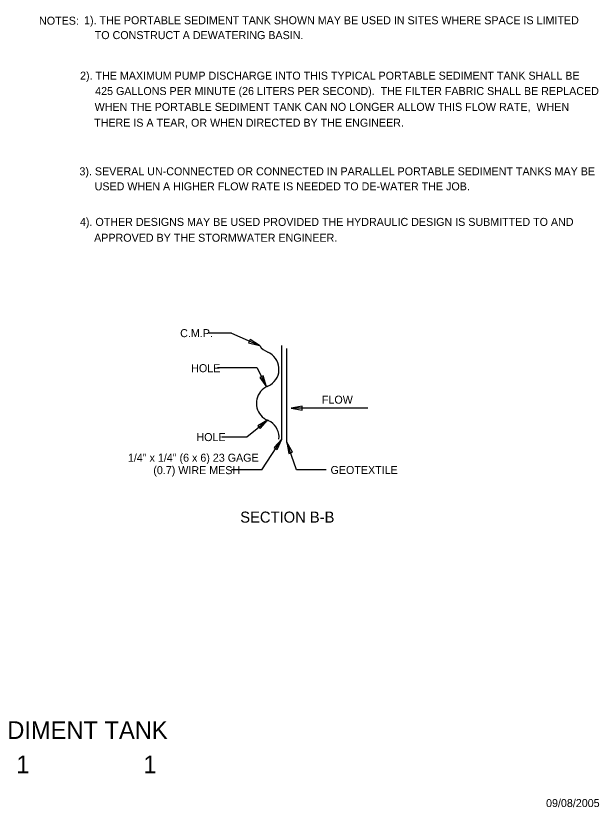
# Model space of a CAD drawing. Extents: x 1.6 to 16.3, y 0.2 to 10.1.
# Drawn here: x 9.77 to 16.33, y 0.23 to 9.13 of the extents above; entities that cross this region are included whole.
import ezdxf

# ---------------------------------------------------------------- set-up
doc = ezdxf.new("R2010")
doc.units = 0
for name, color, linetype in [('SD_P_Dimension Lines', 7, 'Continuous'), ('SD_P_Dimension Text', 7, 'Continuous'), ('SD_P_Frame', 7, 'Continuous'), ('SD_P_Prop Object Lines', 7, 'Continuous'), ('SD_P_Subtitles', 7, 'Continuous'), ('SD_X_Exist Hidden Lines', 7, 'Continuous'), ('SD_X_Exist Object Lines', 7, 'Continuous')]:
    doc.layers.add(name, color=color, linetype=linetype)

msp = doc.modelspace()

# ---------------------------------------------------------------- linework, layer by layer
at = {"layer": 'SD_P_Dimension Lines'}
for p, q in [((12.197, 5.56), (11.941, 5.56)), ((12.197, 5.56), (12.513, 5.422)), ((12.407, 5.491), (12.39, 5.453)), ((12.39, 5.453), (12.513, 5.422)), ((12.513, 5.422), (12.407, 5.491)), ((12.485, 5.172), (12.039, 5.172)), ((12.485, 5.172), (12.591, 4.96)), ((12.554, 5.081), (12.516, 5.062)), ((12.591, 4.96), (12.554, 5.081)), ((12.516, 5.062), (12.591, 4.96)), ((12.992, 4.739), (12.867, 4.718)), ((13.729, 4.718), (12.867, 4.718)), ((12.867, 4.718), (12.992, 4.697)), ((12.941, 4.718), (12.941, 4.718)), ((12.992, 4.697), (12.992, 4.739)), ((12.369, 4.396), (12.603, 4.582)), ((12.603, 4.582), (12.492, 4.521)), ((12.518, 4.488), (12.603, 4.582)), ((12.492, 4.521), (12.518, 4.488)), ((12.093, 4.396), (12.369, 4.396)), ((12.537, 4.026), (12.763, 4.37)), ((12.763, 4.37), (12.677, 4.277)), ((12.712, 4.254), (12.763, 4.37)), ((12.677, 4.277), (12.712, 4.254)), ((12.928, 4.026), (12.821, 4.334)), ((12.882, 4.223), (12.821, 4.334)), ((12.821, 4.334), (12.842, 4.209)), ((12.842, 4.209), (12.882, 4.223)), ((12.537, 4.026), (12.197, 4.026)), ((13.261, 4.026), (12.928, 4.026))]:
    msp.add_line(p, q, dxfattribs=at)
at = {"layer": 'SD_P_Prop Object Lines'}
for p, q in [((12.763, 4.37), (12.763, 5.422)), ((12.821, 4.334), (12.821, 5.388))]:
    msp.add_line(p, q, dxfattribs=at)
for centre, start, end in [((12.685, 5.5395), 214.55978, 247.16832), ((12.5236, 5.1564), 302.42153, 67.16832), ((12.6849, 4.7733), 127.22424, 233.63525), ((12.5238, 4.3907), 354.46432, 56.28533)]:
    msp.add_arc(centre, 0.2078, start, end, dxfattribs=at)
at = {"layer": 'SD_X_Exist Hidden Lines'}
for centre, start, end in [((12.6849, 4.7733), 112.78552, 127.14827), ((12.5236, 5.1564), 292.87784, 302.35358), ((12.6849, 4.7733), 234.05869, 247.16832), ((12.5238, 4.3907), 56.28533, 67.20287)]:
    msp.add_arc(centre, 0.2078, start, end, dxfattribs=at)
at = {"layer": 'SD_X_Exist Object Lines'}
msp.add_line((12.597, 4.966), (12.597, 4.966), dxfattribs=at)

# ---------------------------------------------------------------- texts
at = {"layer": 'SD_P_Dimension Text'}
for s, p in [('NOTES:', (10.033, 9.031)), ('1). THE PORTABLE SEDIMENT TANK SHOWN MAY BE USED IN SITES WHERE SPACE IS LIMITED', (10.539, 9.036)), ('TO CONSTRUCT A DEWATERING BASIN.', (10.659, 8.869)), ('2). THE MAXIMUM PUMP DISCHARGE INTO THIS TYPICAL PORTABLE SEDIMENT TANK SHALL BE', (10.494, 8.413)), ('425 GALLONS PER MINUTE (26 LITERS PER SECOND).  THE FILTER FABRIC SHALL BE REPLACED', (10.664, 8.24)), ('WHEN THE PORTABLE SEDIMENT TANK CAN NO LONGER ALLOW THIS FLOW RATE,  WHEN', (10.658, 8.062)), ('THERE IS A TEAR, OR WHEN DIRECTED BY THE ENGINEER.', (10.652, 7.884)), ('3). SEVERAL UN-CONNECTED OR CONNECTED IN PARALLEL PORTABLE SEDIMENT TANKS MAY BE', (10.487, 7.337)), ('USED WHEN A HIGHER FLOW RATE IS NEEDED TO DE-WATER THE JOB.', (10.658, 7.168)), ('4). OTHER DESIGNS MAY BE USED PROVIDED THE HYDRAULIC DESIGN IS SUBMITTED TO AND', (10.493, 6.768)), ('APPROVED BY THE STORMWATER ENGINEER.', (10.652, 6.59)), ('C.M.P.', (11.62, 5.517)), ('HOLE', (11.744, 5.123)), ('FLOW', (13.214, 4.769)), ('HOLE', (11.803, 4.348)), ('1/4" x 1/4" (6 x 6) 23 GAGE', (11.0322, 4.116)), (' (0.7) WIRE MESH', (11.2844, 3.976)), ('GEOTEXTILE', (13.311, 3.978))]:
    msp.add_text(s, height=0.09, dxfattribs=at).set_placement(p)
at = {"layer": 'SD_P_Frame'}
for s, height, p in [('PORTABLE SEDIMENT TANK', 0.198996, (7.8271, 0.9984)), ('1', 0.199, (9.777, 0.6127)), ('1', 0.199, (11.206, 0.6127)), ('09/08/2005', 0.09, (15.7345, 0.232))]:
    msp.add_text(s, height=height, dxfattribs=at).set_placement(p)
at = {"layer": 'SD_P_Subtitles'}
msp.add_text('SECTION B-B', height=0.124002, dxfattribs=at).set_placement((12.295, 3.431))

doc.saveas('drawing.dxf')
